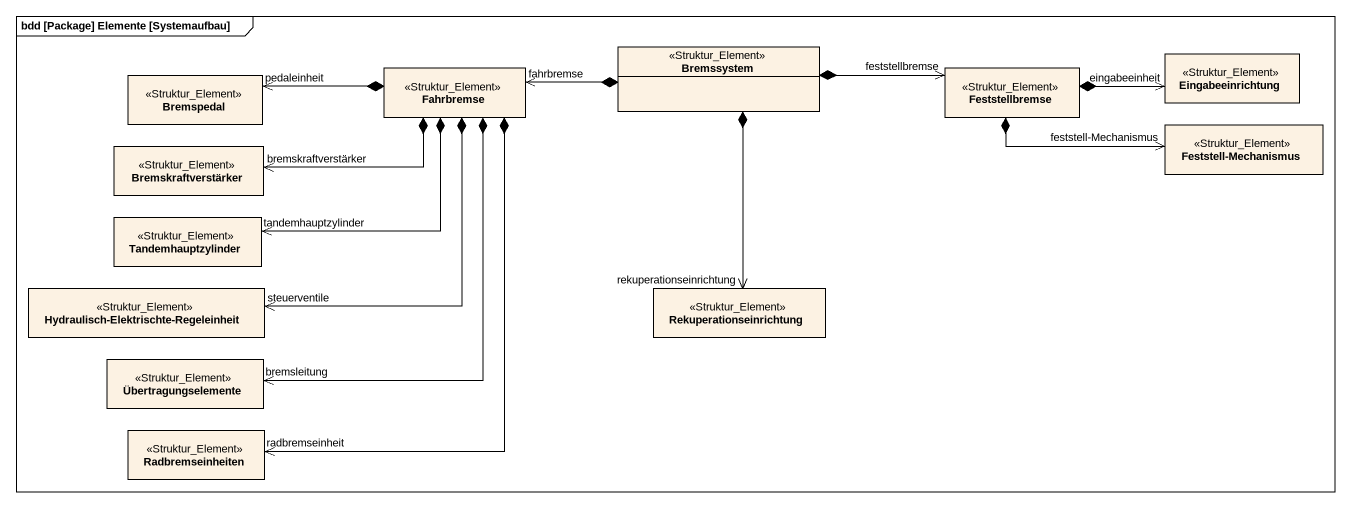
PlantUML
@startuml
mainframe bdd [Package] Elemente [Systemaufbau]
hide circle
hide empty members
class Bremssystem <<Struktur_Element>>
class Eingabeeinrichtung <<Struktur_Element>>
class Bremspedal <<Struktur_Element>>
class Fahrbremse <<Struktur_Element>>
class Feststellbremse <<Struktur_Element>>
class Bremskraftverstärker <<Struktur_Element>>
class "Feststell-Mechanismus" as Feststell_Mechanismus <<Struktur_Element>>
class Tandemhauptzylinder <<Struktur_Element>>
class "Hydraulisch-Elektrischte-Regeleinheit" as Hydraulisch_Elektrischte <<Struktur_Element>>
class Rekuperationseinrichtung <<Struktur_Element>>
class Übertragungselemente <<Struktur_Element>>
class Radbremseinheiten <<Struktur_Element>>
Bremssystem *-left-> "fahrbremse" Fahrbremse
Bremssystem *-right-> "feststellbremse" Feststellbremse
Bremssystem *--> "rekuperationseinrichtung" Rekuperationseinrichtung
Fahrbremse *-left-> "pedaleinheit" Bremspedal
Fahrbremse *-left-> "bremskraftverstärker" Bremskraftverstärker
Fahrbremse *-left-> "tandemhauptzylinder" Tandemhauptzylinder
Fahrbremse *--> "steuerventile" Hydraulisch_Elektrischte
Fahrbremse *--> "bremsleitung" Übertragungselemente
Fahrbremse *--> "radbremseinheit" Radbremseinheiten
Feststellbremse *-right-> "eingabeeinheit" Eingabeeinrichtung
Feststellbremse *-right-> "feststell-Mechanismus" Feststell_Mechanismus
@enduml
